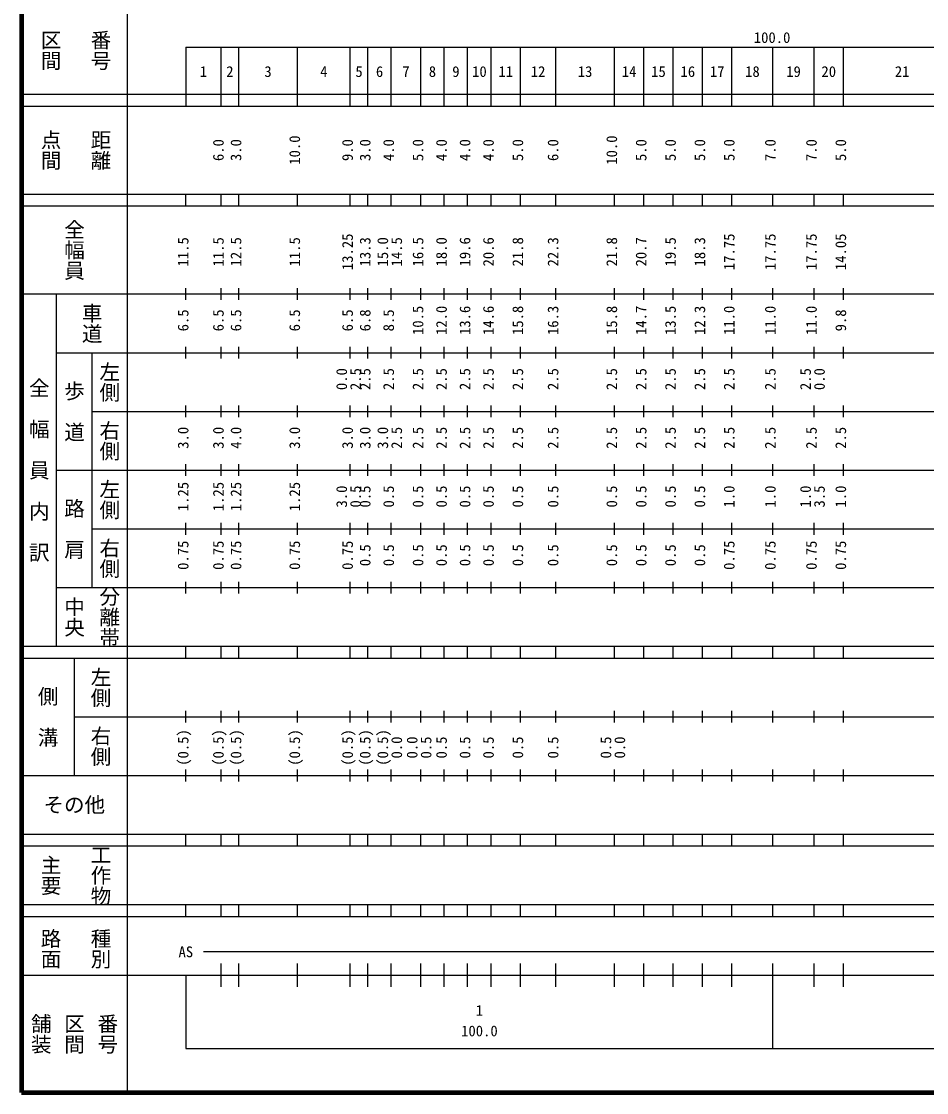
# Model space of a CAD drawing. Units: millimetres on the paper, enlarged 1000 times. Extents: x 40000 to 680000, y 20000 to 380000.
# Drawn here: x 40000 to 194158, y 20000 to 202409 of the extents above; entities that cross this region are included whole.
import ezdxf
from ezdxf.enums import TextEntityAlignment as Align

# ---------------------------------------------------------------- set-up
doc = ezdxf.new("R2010")
doc.units = ezdxf.units.MM
doc.header["$LTSCALE"] = 1000
doc.layers.add('M-TTL', color=2, linetype='Continuous', lineweight=140)
doc.layers.add('M-TTL-BAND', color=7, linetype='Continuous', lineweight=25)
doc.styles.add('@ＭＳ ゴシック', font='')
doc.styles.add('ＭＳ ゴシック', font='')
doc.styles.get('@ＭＳ ゴシック').set_extended_font_data('@MS Gothic')
doc.styles.get('ＭＳ ゴシック').set_extended_font_data('MS Gothic')

msp = doc.modelspace()

# ---------------------------------------------------------------- linework, layer by layer
at = {"layer": 'M-TTL'}
for p, q in [((40000, 380000), (40000, 20000)), ((40000, 20000), (680000, 20000))]:
    msp.add_line(p, q, dxfattribs=at)
at = {"layer": 'M-TTL-BAND'}
for p, q in [((58000, 370000), (58000, 20000)), ((68000, 198000), (579000, 198000)), ((68000, 198000), (68000, 188000)), ((74000, 188000), (74000, 198000)), ((77000, 188000), (77000, 198000)), ((87000, 188000), (87000, 198000)), ((96000, 188000), (96000, 198000)), ((99000, 188000), (99000, 198000)), ((103000, 188000), (103000, 198000)), ((108000, 188000), (108000, 198000)), ((112000, 188000), (112000, 198000)), ((116000, 188000), (116000, 198000)), ((120000, 188000), (120000, 198000)), ((125000, 188000), (125000, 198000)), ((131000, 188000), (131000, 198000)), ((141000, 188000), (141000, 198000)), ((146000, 188000), (146000, 198000)), ((151000, 188000), (151000, 198000)), ((156000, 188000), (156000, 198000)), ((161000, 188000), (161000, 198000)), ((168000, 188000), (168000, 198000)), ((175000, 188000), (175000, 198000)), ((180000, 188000), (180000, 198000)), ((40000, 190000), (579000, 190000)), ((40000, 188000), (579000, 188000)), ((40000, 173000), (579000, 173000)), ((68000, 171000), (68000, 173000)), ((74000, 171000), (74000, 173000)), ((77000, 171000), (77000, 173000)), ((87000, 171000), (87000, 173000)), ((96000, 171000), (96000, 173000)), ((99000, 171000), (99000, 173000)), ((103000, 171000), (103000, 173000)), ((108000, 171000), (108000, 173000)), ((112000, 171000), (112000, 173000)), ((116000, 171000), (116000, 173000)), ((120000, 171000), (120000, 173000)), ((125000, 171000), (125000, 173000)), ((131000, 171000), (131000, 173000)), ((141000, 171000), (141000, 173000)), ((146000, 171000), (146000, 173000)), ((151000, 171000), (151000, 173000)), ((156000, 171000), (156000, 173000)), ((161000, 171000), (161000, 173000)), ((168000, 171000), (168000, 173000)), ((175000, 171000), (175000, 173000)), ((180000, 171000), (180000, 173000)), ((40000, 171000), (579000, 171000)), ((68000, 155000), (68000, 157000)), ((74000, 155000), (74000, 157000)), ((77000, 155000), (77000, 157000)), ((87000, 155000), (87000, 157000)), ((96000, 155000), (96000, 157000)), ((99000, 155000), (99000, 157000)), ((103000, 155000), (103000, 157000)), ((108000, 155000), (108000, 157000)), ((112000, 155000), (112000, 157000)), ((116000, 155000), (116000, 157000)), ((120000, 155000), (120000, 157000)), ((125000, 155000), (125000, 157000)), ((131000, 155000), (131000, 157000)), ((141000, 155000), (141000, 157000)), ((146000, 155000), (146000, 157000)), ((151000, 155000), (151000, 157000)), ((156000, 155000), (156000, 157000)), ((161000, 155000), (161000, 157000)), ((168000, 155000), (168000, 157000)), ((175000, 155000), (175000, 157000)), ((180000, 155000), (180000, 157000)), ((40000, 156000), (579000, 156000)), ((46000, 96000), (46000, 156000)), ((46000, 146000), (579000, 146000)), ((52000, 146000), (52000, 106000)), ((68000, 145000), (68000, 147000)), ((74000, 145000), (74000, 147000)), ((77000, 145000), (77000, 147000)), ((87000, 145000), (87000, 147000)), ((96000, 145000), (96000, 147000)), ((99000, 145000), (99000, 147000)), ((103000, 145000), (103000, 147000)), ((108000, 145000), (108000, 147000)), ((112000, 145000), (112000, 147000)), ((116000, 145000), (116000, 147000)), ((120000, 145000), (120000, 147000)), ((125000, 145000), (125000, 147000)), ((131000, 145000), (131000, 147000)), ((141000, 145000), (141000, 147000)), ((146000, 145000), (146000, 147000)), ((151000, 145000), (151000, 147000)), ((156000, 145000), (156000, 147000)), ((161000, 145000), (161000, 147000)), ((168000, 145000), (168000, 147000)), ((175000, 145000), (175000, 147000)), ((180000, 145000), (180000, 147000)), ((68000, 135000), (68000, 137000)), ((74000, 135000), (74000, 137000)), ((77000, 135000), (77000, 137000)), ((87000, 135000), (87000, 137000)), ((96000, 135000), (96000, 137000)), ((99000, 135000), (99000, 137000)), ((103000, 135000), (103000, 137000)), ((108000, 135000), (108000, 137000)), ((112000, 135000), (112000, 137000)), ((116000, 135000), (116000, 137000)), ((120000, 135000), (120000, 137000)), ((125000, 135000), (125000, 137000)), ((131000, 135000), (131000, 137000)), ((141000, 135000), (141000, 137000)), ((146000, 135000), (146000, 137000)), ((151000, 135000), (151000, 137000)), ((156000, 135000), (156000, 137000)), ((161000, 135000), (161000, 137000)), ((168000, 135000), (168000, 137000)), ((175000, 135000), (175000, 137000)), ((180000, 135000), (180000, 137000)), ((52000, 136000), (579000, 136000)), ((46000, 126000), (579000, 126000)), ((68000, 125000), (68000, 127000)), ((74000, 125000), (74000, 127000)), ((77000, 125000), (77000, 127000)), ((87000, 125000), (87000, 127000)), ((96000, 125000), (96000, 127000)), ((99000, 125000), (99000, 127000)), ((103000, 125000), (103000, 127000)), ((108000, 125000), (108000, 127000)), ((112000, 125000), (112000, 127000)), ((116000, 125000), (116000, 127000)), ((120000, 125000), (120000, 127000)), ((125000, 125000), (125000, 127000)), ((131000, 125000), (131000, 127000)), ((141000, 125000), (141000, 127000)), ((146000, 125000), (146000, 127000)), ((151000, 125000), (151000, 127000)), ((156000, 125000), (156000, 127000)), ((161000, 125000), (161000, 127000)), ((168000, 125000), (168000, 127000)), ((175000, 125000), (175000, 127000)), ((180000, 125000), (180000, 127000)), ((68000, 115000), (68000, 117000)), ((74000, 115000), (74000, 117000)), ((77000, 115000), (77000, 117000)), ((87000, 115000), (87000, 117000)), ((96000, 115000), (96000, 117000)), ((99000, 115000), (99000, 117000)), ((103000, 115000), (103000, 117000)), ((108000, 115000), (108000, 117000)), ((112000, 115000), (112000, 117000)), ((116000, 115000), (116000, 117000)), ((120000, 115000), (120000, 117000)), ((125000, 115000), (125000, 117000)), ((131000, 115000), (131000, 117000)), ((141000, 115000), (141000, 117000)), ((146000, 115000), (146000, 117000)), ((151000, 115000), (151000, 117000)), ((156000, 115000), (156000, 117000)), ((161000, 115000), (161000, 117000)), ((168000, 115000), (168000, 117000)), ((175000, 115000), (175000, 117000)), ((180000, 115000), (180000, 117000)), ((52000, 116000), (579000, 116000)), ((46000, 106000), (579000, 106000)), ((68000, 105000), (68000, 107000)), ((74000, 105000), (74000, 107000)), ((77000, 105000), (77000, 107000)), ((87000, 105000), (87000, 107000)), ((96000, 105000), (96000, 107000)), ((99000, 105000), (99000, 107000)), ((103000, 105000), (103000, 107000)), ((108000, 105000), (108000, 107000)), ((112000, 105000), (112000, 107000)), ((116000, 105000), (116000, 107000)), ((120000, 105000), (120000, 107000)), ((125000, 105000), (125000, 107000)), ((131000, 105000), (131000, 107000)), ((141000, 105000), (141000, 107000)), ((146000, 105000), (146000, 107000)), ((151000, 105000), (151000, 107000)), ((156000, 105000), (156000, 107000)), ((161000, 105000), (161000, 107000)), ((168000, 105000), (168000, 107000)), ((175000, 105000), (175000, 107000)), ((180000, 105000), (180000, 107000)), ((40000, 96000), (579000, 96000)), ((68000, 94000), (68000, 96000)), ((74000, 94000), (74000, 96000)), ((77000, 94000), (77000, 96000)), ((87000, 94000), (87000, 96000)), ((96000, 94000), (96000, 96000)), ((99000, 94000), (99000, 96000)), ((103000, 94000), (103000, 96000)), ((108000, 94000), (108000, 96000)), ((112000, 94000), (112000, 96000)), ((116000, 94000), (116000, 96000)), ((120000, 94000), (120000, 96000)), ((125000, 94000), (125000, 96000)), ((131000, 94000), (131000, 96000)), ((141000, 94000), (141000, 96000)), ((146000, 94000), (146000, 96000)), ((151000, 94000), (151000, 96000)), ((156000, 94000), (156000, 96000)), ((161000, 94000), (161000, 96000)), ((168000, 94000), (168000, 96000)), ((175000, 94000), (175000, 96000)), ((180000, 94000), (180000, 96000)), ((40000, 94000), (579000, 94000)), ((49000, 94000), (49000, 74000)), ((49000, 84000), (579000, 84000)), ((68000, 83000), (68000, 85000)), ((74000, 83000), (74000, 85000)), ((77000, 83000), (77000, 85000)), ((87000, 83000), (87000, 85000)), ((96000, 83000), (96000, 85000)), ((99000, 83000), (99000, 85000)), ((103000, 83000), (103000, 85000)), ((108000, 83000), (108000, 85000)), ((112000, 83000), (112000, 85000)), ((116000, 83000), (116000, 85000)), ((120000, 83000), (120000, 85000)), ((125000, 83000), (125000, 85000)), ((131000, 83000), (131000, 85000)), ((141000, 83000), (141000, 85000)), ((146000, 83000), (146000, 85000)), ((151000, 83000), (151000, 85000)), ((156000, 83000), (156000, 85000)), ((161000, 83000), (161000, 85000)), ((168000, 83000), (168000, 85000)), ((175000, 83000), (175000, 85000)), ((180000, 83000), (180000, 85000)), ((68000, 73000), (68000, 75000)), ((74000, 73000), (74000, 75000)), ((77000, 73000), (77000, 75000)), ((87000, 73000), (87000, 75000)), ((96000, 73000), (96000, 75000)), ((99000, 73000), (99000, 75000)), ((103000, 73000), (103000, 75000)), ((108000, 73000), (108000, 75000)), ((112000, 73000), (112000, 75000)), ((116000, 73000), (116000, 75000)), ((120000, 73000), (120000, 75000)), ((125000, 73000), (125000, 75000)), ((131000, 73000), (131000, 75000)), ((141000, 73000), (141000, 75000)), ((146000, 73000), (146000, 75000)), ((151000, 73000), (151000, 75000)), ((156000, 73000), (156000, 75000)), ((161000, 73000), (161000, 75000)), ((168000, 73000), (168000, 75000)), ((175000, 73000), (175000, 75000)), ((180000, 73000), (180000, 75000)), ((40000, 74000), (579000, 74000)), ((40000, 64000), (579000, 64000)), ((68000, 62000), (68000, 64000)), ((74000, 62000), (74000, 64000)), ((77000, 62000), (77000, 64000)), ((87000, 62000), (87000, 64000)), ((96000, 62000), (96000, 64000)), ((99000, 62000), (99000, 64000)), ((103000, 62000), (103000, 64000)), ((108000, 62000), (108000, 64000)), ((112000, 62000), (112000, 64000)), ((116000, 62000), (116000, 64000)), ((120000, 62000), (120000, 64000)), ((125000, 62000), (125000, 64000)), ((131000, 62000), (131000, 64000)), ((141000, 62000), (141000, 64000)), ((146000, 62000), (146000, 64000)), ((151000, 62000), (151000, 64000)), ((156000, 62000), (156000, 64000)), ((161000, 62000), (161000, 64000)), ((168000, 62000), (168000, 64000)), ((175000, 62000), (175000, 64000)), ((180000, 62000), (180000, 64000)), ((40000, 62000), (579000, 62000)), ((40000, 52000), (579000, 52000)), ((68000, 50000), (68000, 52000)), ((74000, 50000), (74000, 52000)), ((77000, 50000), (77000, 52000)), ((87000, 50000), (87000, 52000)), ((96000, 50000), (96000, 52000)), ((99000, 50000), (99000, 52000)), ((103000, 50000), (103000, 52000)), ((108000, 50000), (108000, 52000)), ((112000, 50000), (112000, 52000)), ((116000, 50000), (116000, 52000)), ((120000, 50000), (120000, 52000)), ((125000, 50000), (125000, 52000)), ((131000, 50000), (131000, 52000)), ((141000, 50000), (141000, 52000)), ((146000, 50000), (146000, 52000)), ((151000, 50000), (151000, 52000)), ((156000, 50000), (156000, 52000)), ((161000, 50000), (161000, 52000)), ((168000, 50000), (168000, 52000)), ((175000, 50000), (175000, 52000)), ((180000, 50000), (180000, 52000)), ((40000, 50000), (579000, 50000)), ((71000, 44000), (556000, 44000)), ((74000, 38000), (74000, 42000)), ((77000, 38000), (77000, 42000)), ((87000, 38000), (87000, 42000)), ((96000, 38000), (96000, 42000)), ((99000, 38000), (99000, 42000)), ((103000, 38000), (103000, 42000)), ((108000, 38000), (108000, 42000)), ((112000, 38000), (112000, 42000)), ((116000, 38000), (116000, 42000)), ((120000, 38000), (120000, 42000)), ((125000, 38000), (125000, 42000)), ((131000, 38000), (131000, 42000)), ((141000, 38000), (141000, 42000)), ((146000, 38000), (146000, 42000)), ((151000, 38000), (151000, 42000)), ((156000, 38000), (156000, 42000)), ((161000, 38000), (161000, 42000)), ((168000, 27500), (168000, 42000)), ((175000, 38000), (175000, 42000)), ((180000, 38000), (180000, 42000)), ((40000, 40000), (579000, 40000)), ((68000, 40000), (68000, 27500)), ((68000, 27500), (579000, 27500))]:
    msp.add_line(p, q, dxfattribs=at)

# ---------------------------------------------------------------- texts
at = {"layer": 'M-TTL-BAND', "style": '@ＭＳ ゴシック'}
for s, p in [('番号', (53500, 197500)), ('区間', (45000, 197500)), ('点間', (45000, 180500)), ('距離', (53500, 180500)), ('全幅員', (49000, 163500)), ('車道', (52000, 151000)), ('左側', (55000, 141000)), ('全\u3000幅\u3000員\u3000内\u3000訳', (43000, 126000)), ('歩\u3000道', (49000, 136000)), ('右側', (55000, 131000)), ('左側', (55000, 121000)), ('路\u3000肩', (49000, 116000)), ('右側', (55000, 111000)), ('分離帯', (55000, 101000)), ('中央', (49000, 101000)), ('左側', (53500, 89000)), ('側\u3000溝', (44500, 84000)), ('右側', (53500, 79000)), ('主要', (45000, 57000)), ('工作物', (53500, 57000)), ('路面', (45000, 44500)), ('種別', (53500, 44500)), ('舗装', (43333, 30000)), ('区間', (49000, 30000)), ('番号', (54667, 30000))]:
    msp.add_text(s, height=2566, rotation=270, dxfattribs=at).set_placement(p, align=Align.MIDDLE_CENTER)
at = {"layer": 'M-TTL-BAND', "style": 'ＭＳ ゴシック'}
for s, p in [('100.0', (167844, 198195)), ('1', (71000, 192405)), ('2', (75500, 192405)), ('3', (82000, 192405)), ('4', (91500, 192405)), ('5', (97500, 192405)), ('6', (101000, 192405)), ('7', (105500, 192405)), ('8', (110000, 192405)), ('9', (114000, 192405)), ('10', (118000, 192405)), ('11', (122500, 192405)), ('12', (128000, 192405)), ('13', (136000, 192405)), ('14', (143500, 192405)), ('15', (148500, 192405)), ('16', (153500, 192405)), ('17', (158500, 192405)), ('18', (164500, 192405)), ('19', (171500, 192405)), ('20', (177500, 192405)), ('21', (190000, 192405)), ('AS', (68000, 42500)), ('1', (118000, 32523)), ('100.0', (118000, 29033))]:
    msp.add_text(s, height=1833, dxfattribs=at).set_placement(p, align=Align.BOTTOM_CENTER)
for s, p in [('10.0', (88000, 180500)), ('10.0', (142000, 180500)), ('6.0', (75000, 180500)), ('3.0', (78000, 180500)), ('9.0', (97000, 180500)), ('3.0', (100000, 180500)), ('4.0', (104000, 180500)), ('5.0', (109000, 180500)), ('4.0', (113000, 180500)), ('4.0', (117000, 180500)), ('4.0', (121000, 180500)), ('5.0', (126000, 180500)), ('6.0', (132000, 180500)), ('5.0', (147000, 180500)), ('5.0', (152000, 180500)), ('5.0', (157000, 180500)), ('5.0', (162000, 180500)), ('7.0', (169000, 180500)), ('7.0', (176000, 180500)), ('5.0', (181000, 180500)), ('13.25', (97000, 163174)), ('17.75', (162000, 163174)), ('17.75', (169000, 163174)), ('17.75', (176000, 163174)), ('14.05', (181000, 163174)), ('11.5', (69000, 163174)), ('11.5', (75000, 163174)), ('12.5', (78000, 163174)), ('11.5', (88000, 163174)), ('13.3', (100000, 163174)), ('15.0', (103000, 163174)), ('14.5', (105370, 163174)), ('16.5', (109000, 163174)), ('18.0', (113000, 163174)), ('19.6', (117000, 163174)), ('20.6', (121000, 163174)), ('21.8', (126000, 163174)), ('22.3', (132000, 163174)), ('21.8', (142000, 163174)), ('20.7', (147000, 163174)), ('19.5', (152000, 163174)), ('18.3', (157000, 163174)), ('6.8', (100000, 151500)), ('10.5', (109000, 151500)), ('12.0', (113000, 151500)), ('13.6', (117000, 151500)), ('14.6', (121000, 151500)), ('15.8', (126000, 151500)), ('16.3', (132000, 151500)), ('15.8', (142000, 151500)), ('14.7', (147000, 151500)), ('13.5', (152000, 151500)), ('12.3', (157000, 151500)), ('11.0', (162000, 151500)), ('11.0', (169000, 151500)), ('11.0', (176000, 151500)), ('9.8', (181000, 151500)), ('6.5', (69000, 151500)), ('6.5', (75000, 151500)), ('6.5', (78000, 151500)), ('6.5', (88000, 151500)), ('6.5', (97000, 151500)), ('8.5', (104000, 151500)), ('0.0', (96000, 141500)), ('2.5', (98370, 141500)), ('2.5', (100000, 141500)), ('2.5', (104000, 141500)), ('2.5', (109000, 141500)), ('2.5', (113000, 141500)), ('2.5', (117000, 141500)), ('2.5', (121000, 141500)), ('2.5', (126000, 141500)), ('2.5', (132000, 141500)), ('2.5', (142000, 141500)), ('2.5', (147000, 141500)), ('2.5', (152000, 141500)), ('2.5', (157000, 141500)), ('2.5', (162000, 141500)), ('2.5', (169000, 141500)), ('2.5', (175000, 141500)), ('0.0', (177370, 141500)), ('3.0', (69000, 131500)), ('3.0', (75000, 131500)), ('4.0', (78000, 131500)), ('3.0', (88000, 131500)), ('3.0', (97000, 131500)), ('3.0', (100000, 131500)), ('3.0', (103000, 131500)), ('2.5', (105370, 131500)), ('2.5', (109000, 131500)), ('2.5', (113000, 131500)), ('2.5', (117000, 131500)), ('2.5', (121000, 131500)), ('2.5', (126000, 131500)), ('2.5', (132000, 131500)), ('2.5', (142000, 131500)), ('2.5', (147000, 131500)), ('2.5', (152000, 131500)), ('2.5', (157000, 131500)), ('2.5', (162000, 131500)), ('2.5', (169000, 131500)), ('2.5', (176000, 131500)), ('2.5', (181000, 131500)), ('1.25', (69000, 121500)), ('1.25', (75000, 121500)), ('1.25', (78000, 121500)), ('1.25', (88000, 121500)), ('3.0', (96000, 121500)), ('0.5', (98370, 121500)), ('0.5', (100000, 121500)), ('0.5', (104000, 121500)), ('0.5', (109000, 121500)), ('0.5', (113000, 121500)), ('0.5', (117000, 121500)), ('0.5', (121000, 121500)), ('0.5', (126000, 121500)), ('0.5', (132000, 121500)), ('0.5', (142000, 121500)), ('0.5', (147000, 121500)), ('0.5', (152000, 121500)), ('0.5', (157000, 121500)), ('1.0', (162000, 121500)), ('1.0', (169000, 121500)), ('1.0', (175000, 121500)), ('3.5', (177370, 121500)), ('1.0', (181000, 121500)), ('0.75', (69000, 111500)), ('0.75', (75000, 111500)), ('0.75', (78000, 111500)), ('0.75', (88000, 111500)), ('0.75', (97000, 111500)), ('0.5', (100000, 111500)), ('0.5', (104000, 111500)), ('0.5', (109000, 111500)), ('0.5', (113000, 111500)), ('0.5', (117000, 111500)), ('0.5', (121000, 111500)), ('0.5', (126000, 111500)), ('0.5', (132000, 111500)), ('0.5', (142000, 111500)), ('0.5', (147000, 111500)), ('0.5', (152000, 111500)), ('0.5', (157000, 111500)), ('0.75', (162000, 111500)), ('0.75', (169000, 111500)), ('0.75', (176000, 111500)), ('0.75', (181000, 111500)), ('(0.5)', (69000, 78764)), ('(0.5)', (75000, 78764)), ('(0.5)', (78000, 78764)), ('(0.5)', (88000, 78764)), ('(0.5)', (97000, 78764)), ('(0.5)', (100000, 78764)), ('(0.5)', (103000, 78764)), ('0.0', (105370, 78764)), ('0.0', (108000, 78764)), ('0.5', (110370, 78764)), ('0.5', (113000, 78764)), ('0.5', (117000, 78764)), ('0.5', (121000, 78764)), ('0.5', (126000, 78764)), ('0.5', (132000, 78764)), ('0.5', (141000, 78764)), ('0.0', (143370, 78764))]:
    msp.add_text(s, height=1833, rotation=90, dxfattribs=at).set_placement(p, align=Align.BOTTOM_CENTER)
msp.add_text('その他', height=2566, dxfattribs=at).set_placement((49000, 69000), align=Align.MIDDLE_CENTER)

doc.saveas('drawing.dxf')
